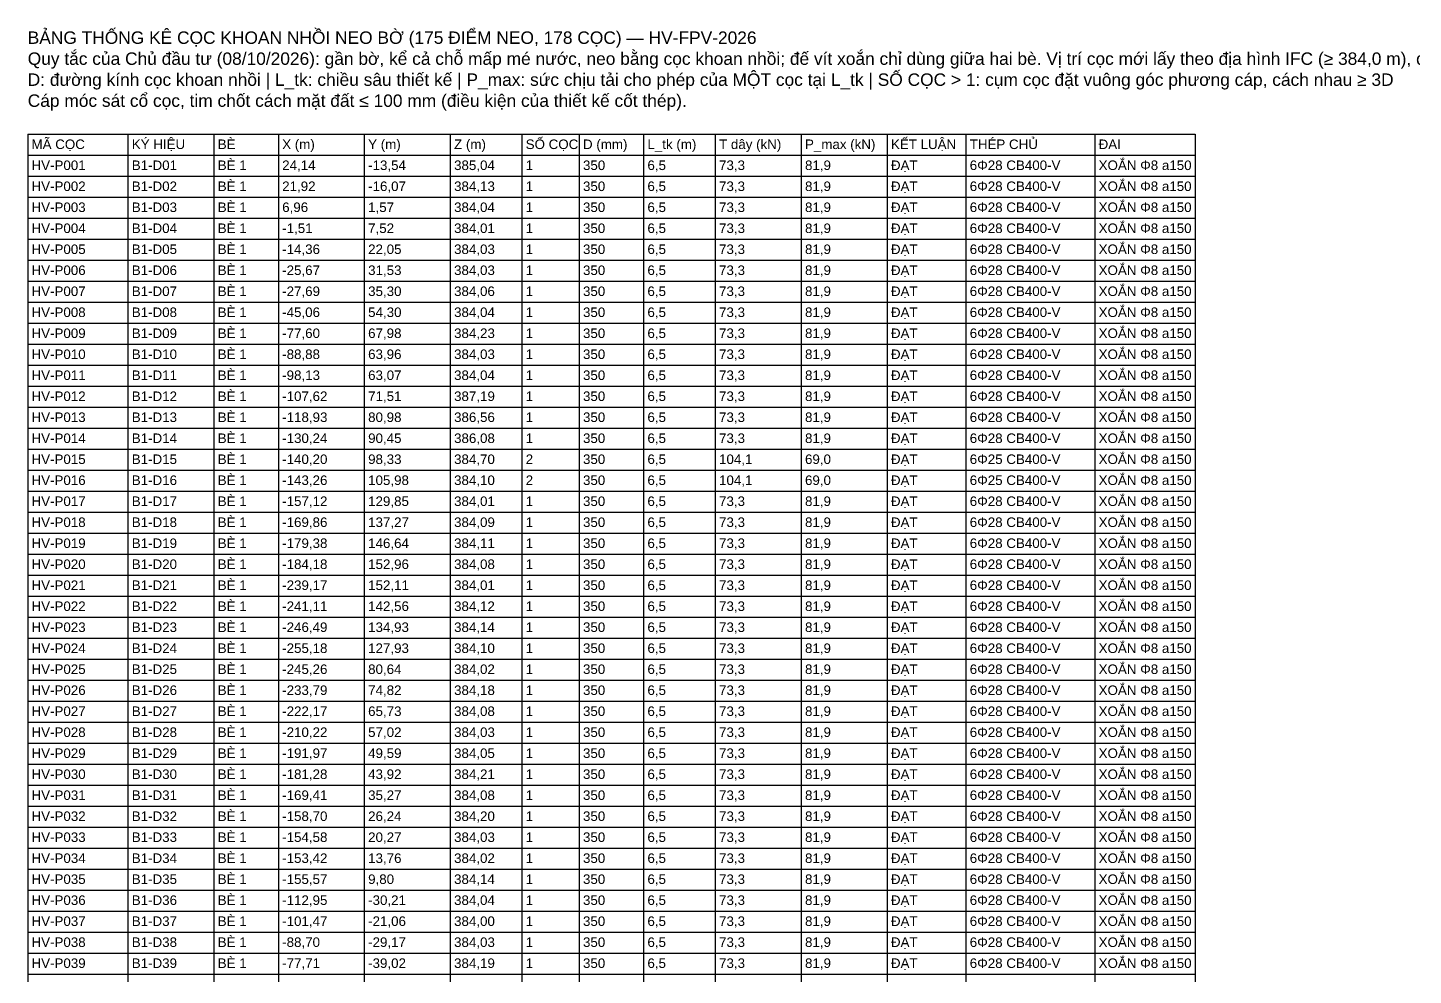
# Model space of a CAD drawing. Header units: metres. Extents: x -256 to 1219, y -260 to 304.
# Drawn here: x 489.8 to 664, y 183.6 to 302.7 of the extents above; entities that cross this region are included whole.
import ezdxf

# ---------------------------------------------------------------- set-up
doc = ezdxf.new("R2010")
doc.units = ezdxf.units.M
doc.layers.add('07_BANG_THONG_KE_COC_BO', color=7, linetype='Continuous')
doc.styles.add('VN', font='arial.ttf')

msp = doc.modelspace()

# ---------------------------------------------------------------- linework, layer by layer
at = {"layer": '07_BANG_THONG_KE_COC_BO'}
for p, q in [((489.83, 289.338), (636.53, 289.338)), ((489.83, 289.338), (489.83, -175.302)), ((502.43, 289.338), (502.43, -175.302)), ((513.23, 289.338), (513.23, -175.302)), ((521.33, 289.338), (521.33, -175.302)), ((532.13, 289.338), (532.13, -175.302)), ((542.93, 289.338), (542.93, -175.302)), ((551.93, 289.338), (551.93, -175.302)), ((559.13, 289.338), (559.13, -175.302)), ((567.23, 289.338), (567.23, -175.302)), ((576.23, 289.338), (576.23, -175.302)), ((587.03, 289.338), (587.03, -175.302)), ((597.83, 289.338), (597.83, -175.302)), ((607.73, 289.338), (607.73, -175.302)), ((623.93, 289.338), (623.93, -175.302)), ((636.53, 289.338), (636.53, -175.302)), ((489.83, 286.698), (636.53, 286.698)), ((489.83, 284.058), (636.53, 284.058)), ((489.83, 281.418), (636.53, 281.418)), ((489.83, 278.778), (636.53, 278.778)), ((489.83, 276.138), (636.53, 276.138)), ((489.83, 273.498), (636.53, 273.498)), ((489.83, 270.858), (636.53, 270.858)), ((489.83, 268.218), (636.53, 268.218)), ((489.83, 265.578), (636.53, 265.578)), ((489.83, 262.938), (636.53, 262.938)), ((489.83, 260.298), (636.53, 260.298)), ((489.83, 257.658), (636.53, 257.658)), ((489.83, 255.018), (636.53, 255.018)), ((489.83, 252.378), (636.53, 252.378)), ((489.83, 249.738), (636.53, 249.738)), ((489.83, 247.098), (636.53, 247.098)), ((489.83, 244.458), (636.53, 244.458)), ((489.83, 241.818), (636.53, 241.818)), ((489.83, 239.178), (636.53, 239.178)), ((489.83, 236.538), (636.53, 236.538)), ((489.83, 233.898), (636.53, 233.898)), ((489.83, 231.258), (636.53, 231.258)), ((489.83, 228.618), (636.53, 228.618)), ((489.83, 225.978), (636.53, 225.978)), ((489.83, 223.338), (636.53, 223.338)), ((489.83, 220.698), (636.53, 220.698)), ((489.83, 218.058), (636.53, 218.058)), ((489.83, 215.418), (636.53, 215.418)), ((489.83, 212.778), (636.53, 212.778)), ((489.83, 210.138), (636.53, 210.138)), ((489.83, 207.498), (636.53, 207.498)), ((489.83, 204.858), (636.53, 204.858)), ((489.83, 202.218), (636.53, 202.218)), ((489.83, 199.578), (636.53, 199.578)), ((489.83, 196.938), (636.53, 196.938)), ((489.83, 194.298), (636.53, 194.298)), ((489.83, 191.658), (636.53, 191.658)), ((489.83, 189.018), (636.53, 189.018)), ((489.83, 186.378), (636.53, 186.378)), ((489.83, 183.738), (636.53, 183.738))]:
    msp.add_line(p, q, dxfattribs=at)

# ---------------------------------------------------------------- texts
at = {"layer": '07_BANG_THONG_KE_COC_BO', "style": 'VN'}
for s, height, p in [('BẢNG THỐNG KÊ CỌC KHOAN NHỒI NEO BỜ (175 ĐIỂM NEO, 178 CỌC) — HV-FPV-2026', 1.56, (489.83, 300.69)), ('Quy tắc của Chủ đầu tư (08/10/2026): gần bờ, kể cả chỗ mấp mé nước, neo bằng cọc khoan nhồi; đế vít xoắn chỉ dùng giữa hai bè. Vị trí cọc mới lấy theo địa hình IFC (≥ 384,0 m), chưa phải khảo sát.', 1.56, (489.83, 298.05)), ('D: đường kính cọc khoan nhồi | L_tk: chiều sâu thiết kế | P_max: sức chịu tải cho phép của MỘT cọc tại L_tk | SỐ CỌC > 1: cụm cọc đặt vuông góc phương cáp, cách nhau ≥ 3D', 1.56, (489.83, 295.41)), ('Cáp móc sát cổ cọc, tim chốt cách mặt đất ≤ 100 mm (điều kiện của thiết kế cốt thép).', 1.56, (489.83, 292.77)), ('MÃ CỌC', 1.2, (490.31, 287.466)), ('KÝ HIỆU', 1.2, (502.91, 287.466)), ('BÈ', 1.2, (513.71, 287.466)), ('X (m)', 1.2, (521.81, 287.466)), ('Y (m)', 1.2, (532.61, 287.466)), ('Z (m)', 1.2, (543.41, 287.466)), ('SỐ CỌC', 1.2, (552.41, 287.466)), ('D (mm)', 1.2, (559.61, 287.466)), ('L_tk (m)', 1.2, (567.71, 287.466)), ('T dây (kN)', 1.2, (576.71, 287.466)), ('P_max (kN)', 1.2, (587.51, 287.466)), ('KẾT LUẬN', 1.2, (598.31, 287.466)), ('THÉP CHỦ', 1.2, (608.21, 287.466)), ('ĐAI', 1.2, (624.41, 287.466)), ('HV-P001', 1.2, (490.31, 284.826)), ('B1-D01', 1.2, (502.91, 284.826)), ('BÈ 1', 1.2, (513.71, 284.826)), ('24,14', 1.2, (521.81, 284.826)), ('-13,54', 1.2, (532.61, 284.826)), ('385,04', 1.2, (543.41, 284.826)), ('1', 1.2, (552.41, 284.826)), ('350', 1.2, (559.61, 284.826)), ('6,5', 1.2, (567.71, 284.826)), ('73,3', 1.2, (576.71, 284.826)), ('81,9', 1.2, (587.51, 284.826)), ('ĐẠT', 1.2, (598.31, 284.826)), ('6Φ28 CB400-V', 1.2, (608.21, 284.826)), ('XOẮN Φ8 a150', 1.2, (624.41, 284.826)), ('HV-P002', 1.2, (490.31, 282.186)), ('B1-D02', 1.2, (502.91, 282.186)), ('BÈ 1', 1.2, (513.71, 282.186)), ('21,92', 1.2, (521.81, 282.186)), ('-16,07', 1.2, (532.61, 282.186)), ('384,13', 1.2, (543.41, 282.186)), ('1', 1.2, (552.41, 282.186)), ('350', 1.2, (559.61, 282.186)), ('6,5', 1.2, (567.71, 282.186)), ('73,3', 1.2, (576.71, 282.186)), ('81,9', 1.2, (587.51, 282.186)), ('ĐẠT', 1.2, (598.31, 282.186)), ('6Φ28 CB400-V', 1.2, (608.21, 282.186)), ('XOẮN Φ8 a150', 1.2, (624.41, 282.186)), ('HV-P003', 1.2, (490.31, 279.546)), ('B1-D03', 1.2, (502.91, 279.546)), ('BÈ 1', 1.2, (513.71, 279.546)), ('6,96', 1.2, (521.81, 279.546)), ('1,57', 1.2, (532.61, 279.546)), ('384,04', 1.2, (543.41, 279.546)), ('1', 1.2, (552.41, 279.546)), ('350', 1.2, (559.61, 279.546)), ('6,5', 1.2, (567.71, 279.546)), ('73,3', 1.2, (576.71, 279.546)), ('81,9', 1.2, (587.51, 279.546)), ('ĐẠT', 1.2, (598.31, 279.546)), ('6Φ28 CB400-V', 1.2, (608.21, 279.546)), ('XOẮN Φ8 a150', 1.2, (624.41, 279.546)), ('HV-P004', 1.2, (490.31, 276.906)), ('B1-D04', 1.2, (502.91, 276.906)), ('BÈ 1', 1.2, (513.71, 276.906)), ('-1,51', 1.2, (521.81, 276.906)), ('7,52', 1.2, (532.61, 276.906)), ('384,01', 1.2, (543.41, 276.906)), ('1', 1.2, (552.41, 276.906)), ('350', 1.2, (559.61, 276.906)), ('6,5', 1.2, (567.71, 276.906)), ('73,3', 1.2, (576.71, 276.906)), ('81,9', 1.2, (587.51, 276.906)), ('ĐẠT', 1.2, (598.31, 276.906)), ('6Φ28 CB400-V', 1.2, (608.21, 276.906)), ('XOẮN Φ8 a150', 1.2, (624.41, 276.906)), ('HV-P005', 1.2, (490.31, 274.266)), ('B1-D05', 1.2, (502.91, 274.266)), ('BÈ 1', 1.2, (513.71, 274.266)), ('-14,36', 1.2, (521.81, 274.266)), ('22,05', 1.2, (532.61, 274.266)), ('384,03', 1.2, (543.41, 274.266)), ('1', 1.2, (552.41, 274.266)), ('350', 1.2, (559.61, 274.266)), ('6,5', 1.2, (567.71, 274.266)), ('73,3', 1.2, (576.71, 274.266)), ('81,9', 1.2, (587.51, 274.266)), ('ĐẠT', 1.2, (598.31, 274.266)), ('6Φ28 CB400-V', 1.2, (608.21, 274.266)), ('XOẮN Φ8 a150', 1.2, (624.41, 274.266)), ('HV-P006', 1.2, (490.31, 271.626)), ('B1-D06', 1.2, (502.91, 271.626)), ('BÈ 1', 1.2, (513.71, 271.626)), ('-25,67', 1.2, (521.81, 271.626)), ('31,53', 1.2, (532.61, 271.626)), ('384,03', 1.2, (543.41, 271.626)), ('1', 1.2, (552.41, 271.626)), ('350', 1.2, (559.61, 271.626)), ('6,5', 1.2, (567.71, 271.626)), ('73,3', 1.2, (576.71, 271.626)), ('81,9', 1.2, (587.51, 271.626)), ('ĐẠT', 1.2, (598.31, 271.626)), ('6Φ28 CB400-V', 1.2, (608.21, 271.626)), ('XOẮN Φ8 a150', 1.2, (624.41, 271.626)), ('HV-P007', 1.2, (490.31, 268.986)), ('B1-D07', 1.2, (502.91, 268.986)), ('BÈ 1', 1.2, (513.71, 268.986)), ('-27,69', 1.2, (521.81, 268.986)), ('35,30', 1.2, (532.61, 268.986)), ('384,06', 1.2, (543.41, 268.986)), ('1', 1.2, (552.41, 268.986)), ('350', 1.2, (559.61, 268.986)), ('6,5', 1.2, (567.71, 268.986)), ('73,3', 1.2, (576.71, 268.986)), ('81,9', 1.2, (587.51, 268.986)), ('ĐẠT', 1.2, (598.31, 268.986)), ('6Φ28 CB400-V', 1.2, (608.21, 268.986)), ('XOẮN Φ8 a150', 1.2, (624.41, 268.986)), ('HV-P008', 1.2, (490.31, 266.346)), ('B1-D08', 1.2, (502.91, 266.346)), ('BÈ 1', 1.2, (513.71, 266.346)), ('-45,06', 1.2, (521.81, 266.346)), ('54,30', 1.2, (532.61, 266.346)), ('384,04', 1.2, (543.41, 266.346)), ('1', 1.2, (552.41, 266.346)), ('350', 1.2, (559.61, 266.346)), ('6,5', 1.2, (567.71, 266.346)), ('73,3', 1.2, (576.71, 266.346)), ('81,9', 1.2, (587.51, 266.346)), ('ĐẠT', 1.2, (598.31, 266.346)), ('6Φ28 CB400-V', 1.2, (608.21, 266.346)), ('XOẮN Φ8 a150', 1.2, (624.41, 266.346)), ('HV-P009', 1.2, (490.31, 263.706)), ('B1-D09', 1.2, (502.91, 263.706)), ('BÈ 1', 1.2, (513.71, 263.706)), ('-77,60', 1.2, (521.81, 263.706)), ('67,98', 1.2, (532.61, 263.706)), ('384,23', 1.2, (543.41, 263.706)), ('1', 1.2, (552.41, 263.706)), ('350', 1.2, (559.61, 263.706)), ('6,5', 1.2, (567.71, 263.706)), ('73,3', 1.2, (576.71, 263.706)), ('81,9', 1.2, (587.51, 263.706)), ('ĐẠT', 1.2, (598.31, 263.706)), ('6Φ28 CB400-V', 1.2, (608.21, 263.706)), ('XOẮN Φ8 a150', 1.2, (624.41, 263.706)), ('HV-P010', 1.2, (490.31, 261.066)), ('B1-D10', 1.2, (502.91, 261.066)), ('BÈ 1', 1.2, (513.71, 261.066)), ('-88,88', 1.2, (521.81, 261.066)), ('63,96', 1.2, (532.61, 261.066)), ('384,03', 1.2, (543.41, 261.066)), ('1', 1.2, (552.41, 261.066)), ('350', 1.2, (559.61, 261.066)), ('6,5', 1.2, (567.71, 261.066)), ('73,3', 1.2, (576.71, 261.066)), ('81,9', 1.2, (587.51, 261.066)), ('ĐẠT', 1.2, (598.31, 261.066)), ('6Φ28 CB400-V', 1.2, (608.21, 261.066)), ('XOẮN Φ8 a150', 1.2, (624.41, 261.066)), ('HV-P011', 1.2, (490.31, 258.426)), ('B1-D11', 1.2, (502.91, 258.426)), ('BÈ 1', 1.2, (513.71, 258.426)), ('-98,13', 1.2, (521.81, 258.426)), ('63,07', 1.2, (532.61, 258.426)), ('384,04', 1.2, (543.41, 258.426)), ('1', 1.2, (552.41, 258.426)), ('350', 1.2, (559.61, 258.426)), ('6,5', 1.2, (567.71, 258.426)), ('73,3', 1.2, (576.71, 258.426)), ('81,9', 1.2, (587.51, 258.426)), ('ĐẠT', 1.2, (598.31, 258.426)), ('6Φ28 CB400-V', 1.2, (608.21, 258.426)), ('XOẮN Φ8 a150', 1.2, (624.41, 258.426)), ('HV-P012', 1.2, (490.31, 255.786)), ('B1-D12', 1.2, (502.91, 255.786)), ('BÈ 1', 1.2, (513.71, 255.786)), ('-107,62', 1.2, (521.81, 255.786)), ('71,51', 1.2, (532.61, 255.786)), ('387,19', 1.2, (543.41, 255.786)), ('1', 1.2, (552.41, 255.786)), ('350', 1.2, (559.61, 255.786)), ('6,5', 1.2, (567.71, 255.786)), ('73,3', 1.2, (576.71, 255.786)), ('81,9', 1.2, (587.51, 255.786)), ('ĐẠT', 1.2, (598.31, 255.786)), ('6Φ28 CB400-V', 1.2, (608.21, 255.786)), ('XOẮN Φ8 a150', 1.2, (624.41, 255.786)), ('HV-P013', 1.2, (490.31, 253.146)), ('B1-D13', 1.2, (502.91, 253.146)), ('BÈ 1', 1.2, (513.71, 253.146)), ('-118,93', 1.2, (521.81, 253.146)), ('80,98', 1.2, (532.61, 253.146)), ('386,56', 1.2, (543.41, 253.146)), ('1', 1.2, (552.41, 253.146)), ('350', 1.2, (559.61, 253.146)), ('6,5', 1.2, (567.71, 253.146)), ('73,3', 1.2, (576.71, 253.146)), ('81,9', 1.2, (587.51, 253.146)), ('ĐẠT', 1.2, (598.31, 253.146)), ('6Φ28 CB400-V', 1.2, (608.21, 253.146)), ('XOẮN Φ8 a150', 1.2, (624.41, 253.146)), ('HV-P014', 1.2, (490.31, 250.506)), ('B1-D14', 1.2, (502.91, 250.506)), ('BÈ 1', 1.2, (513.71, 250.506)), ('-130,24', 1.2, (521.81, 250.506)), ('90,45', 1.2, (532.61, 250.506)), ('386,08', 1.2, (543.41, 250.506)), ('1', 1.2, (552.41, 250.506)), ('350', 1.2, (559.61, 250.506)), ('6,5', 1.2, (567.71, 250.506)), ('73,3', 1.2, (576.71, 250.506)), ('81,9', 1.2, (587.51, 250.506)), ('ĐẠT', 1.2, (598.31, 250.506)), ('6Φ28 CB400-V', 1.2, (608.21, 250.506)), ('XOẮN Φ8 a150', 1.2, (624.41, 250.506)), ('HV-P015', 1.2, (490.31, 247.866)), ('B1-D15', 1.2, (502.91, 247.866)), ('BÈ 1', 1.2, (513.71, 247.866)), ('-140,20', 1.2, (521.81, 247.866)), ('98,33', 1.2, (532.61, 247.866)), ('384,70', 1.2, (543.41, 247.866)), ('2', 1.2, (552.41, 247.866)), ('350', 1.2, (559.61, 247.866)), ('6,5', 1.2, (567.71, 247.866)), ('104,1', 1.2, (576.71, 247.866)), ('69,0', 1.2, (587.51, 247.866)), ('ĐẠT', 1.2, (598.31, 247.866)), ('6Φ25 CB400-V', 1.2, (608.21, 247.866)), ('XOẮN Φ8 a150', 1.2, (624.41, 247.866)), ('HV-P016', 1.2, (490.31, 245.226)), ('B1-D16', 1.2, (502.91, 245.226)), ('BÈ 1', 1.2, (513.71, 245.226)), ('-143,26', 1.2, (521.81, 245.226)), ('105,98', 1.2, (532.61, 245.226)), ('384,10', 1.2, (543.41, 245.226)), ('2', 1.2, (552.41, 245.226)), ('350', 1.2, (559.61, 245.226)), ('6,5', 1.2, (567.71, 245.226)), ('104,1', 1.2, (576.71, 245.226)), ('69,0', 1.2, (587.51, 245.226)), ('ĐẠT', 1.2, (598.31, 245.226)), ('6Φ25 CB400-V', 1.2, (608.21, 245.226)), ('XOẮN Φ8 a150', 1.2, (624.41, 245.226)), ('HV-P017', 1.2, (490.31, 242.586)), ('B1-D17', 1.2, (502.91, 242.586)), ('BÈ 1', 1.2, (513.71, 242.586)), ('-157,12', 1.2, (521.81, 242.586)), ('129,85', 1.2, (532.61, 242.586)), ('384,01', 1.2, (543.41, 242.586)), ('1', 1.2, (552.41, 242.586)), ('350', 1.2, (559.61, 242.586)), ('6,5', 1.2, (567.71, 242.586)), ('73,3', 1.2, (576.71, 242.586)), ('81,9', 1.2, (587.51, 242.586)), ('ĐẠT', 1.2, (598.31, 242.586)), ('6Φ28 CB400-V', 1.2, (608.21, 242.586)), ('XOẮN Φ8 a150', 1.2, (624.41, 242.586)), ('HV-P018', 1.2, (490.31, 239.946)), ('B1-D18', 1.2, (502.91, 239.946)), ('BÈ 1', 1.2, (513.71, 239.946)), ('-169,86', 1.2, (521.81, 239.946)), ('137,27', 1.2, (532.61, 239.946)), ('384,09', 1.2, (543.41, 239.946)), ('1', 1.2, (552.41, 239.946)), ('350', 1.2, (559.61, 239.946)), ('6,5', 1.2, (567.71, 239.946)), ('73,3', 1.2, (576.71, 239.946)), ('81,9', 1.2, (587.51, 239.946)), ('ĐẠT', 1.2, (598.31, 239.946)), ('6Φ28 CB400-V', 1.2, (608.21, 239.946)), ('XOẮN Φ8 a150', 1.2, (624.41, 239.946)), ('BÈ 1', 1.2, (513.71, 237.306)), ('XOẮN Φ8 a150', 1.2, (624.41, 237.306)), ('HV-P019', 1.2, (490.31, 237.306)), ('B1-D19', 1.2, (502.91, 237.306)), ('-179,38', 1.2, (521.81, 237.306)), ('146,64', 1.2, (532.61, 237.306)), ('384,11', 1.2, (543.41, 237.306)), ('1', 1.2, (552.41, 237.306)), ('350', 1.2, (559.61, 237.306)), ('6,5', 1.2, (567.71, 237.306)), ('73,3', 1.2, (576.71, 237.306)), ('81,9', 1.2, (587.51, 237.306)), ('ĐẠT', 1.2, (598.31, 237.306)), ('6Φ28 CB400-V', 1.2, (608.21, 237.306)), ('HV-P020', 1.2, (490.31, 234.666)), ('B1-D20', 1.2, (502.91, 234.666)), ('BÈ 1', 1.2, (513.71, 234.666)), ('-184,18', 1.2, (521.81, 234.666)), ('152,96', 1.2, (532.61, 234.666)), ('384,08', 1.2, (543.41, 234.666)), ('1', 1.2, (552.41, 234.666)), ('350', 1.2, (559.61, 234.666)), ('6,5', 1.2, (567.71, 234.666)), ('73,3', 1.2, (576.71, 234.666)), ('81,9', 1.2, (587.51, 234.666)), ('ĐẠT', 1.2, (598.31, 234.666)), ('6Φ28 CB400-V', 1.2, (608.21, 234.666)), ('XOẮN Φ8 a150', 1.2, (624.41, 234.666)), ('BÈ 1', 1.2, (513.71, 232.026)), ('XOẮN Φ8 a150', 1.2, (624.41, 232.026)), ('HV-P021', 1.2, (490.31, 232.026)), ('B1-D21', 1.2, (502.91, 232.026)), ('-239,17', 1.2, (521.81, 232.026)), ('152,11', 1.2, (532.61, 232.026)), ('384,01', 1.2, (543.41, 232.026)), ('1', 1.2, (552.41, 232.026)), ('350', 1.2, (559.61, 232.026)), ('6,5', 1.2, (567.71, 232.026)), ('73,3', 1.2, (576.71, 232.026)), ('81,9', 1.2, (587.51, 232.026)), ('ĐẠT', 1.2, (598.31, 232.026)), ('6Φ28 CB400-V', 1.2, (608.21, 232.026)), ('HV-P022', 1.2, (490.31, 229.386)), ('B1-D22', 1.2, (502.91, 229.386)), ('BÈ 1', 1.2, (513.71, 229.386)), ('-241,11', 1.2, (521.81, 229.386)), ('142,56', 1.2, (532.61, 229.386)), ('384,12', 1.2, (543.41, 229.386)), ('1', 1.2, (552.41, 229.386)), ('350', 1.2, (559.61, 229.386)), ('6,5', 1.2, (567.71, 229.386)), ('73,3', 1.2, (576.71, 229.386)), ('81,9', 1.2, (587.51, 229.386)), ('ĐẠT', 1.2, (598.31, 229.386)), ('6Φ28 CB400-V', 1.2, (608.21, 229.386)), ('XOẮN Φ8 a150', 1.2, (624.41, 229.386)), ('BÈ 1', 1.2, (513.71, 226.746)), ('XOẮN Φ8 a150', 1.2, (624.41, 226.746)), ('HV-P023', 1.2, (490.31, 226.746)), ('B1-D23', 1.2, (502.91, 226.746)), ('-246,49', 1.2, (521.81, 226.746)), ('134,93', 1.2, (532.61, 226.746)), ('384,14', 1.2, (543.41, 226.746)), ('1', 1.2, (552.41, 226.746)), ('350', 1.2, (559.61, 226.746)), ('6,5', 1.2, (567.71, 226.746)), ('73,3', 1.2, (576.71, 226.746)), ('81,9', 1.2, (587.51, 226.746)), ('ĐẠT', 1.2, (598.31, 226.746)), ('6Φ28 CB400-V', 1.2, (608.21, 226.746)), ('HV-P024', 1.2, (490.31, 224.106)), ('B1-D24', 1.2, (502.91, 224.106)), ('BÈ 1', 1.2, (513.71, 224.106)), ('-255,18', 1.2, (521.81, 224.106)), ('127,93', 1.2, (532.61, 224.106)), ('384,10', 1.2, (543.41, 224.106)), ('1', 1.2, (552.41, 224.106)), ('350', 1.2, (559.61, 224.106)), ('6,5', 1.2, (567.71, 224.106)), ('73,3', 1.2, (576.71, 224.106)), ('81,9', 1.2, (587.51, 224.106)), ('ĐẠT', 1.2, (598.31, 224.106)), ('6Φ28 CB400-V', 1.2, (608.21, 224.106)), ('XOẮN Φ8 a150', 1.2, (624.41, 224.106)), ('BÈ 1', 1.2, (513.71, 221.466)), ('XOẮN Φ8 a150', 1.2, (624.41, 221.466)), ('HV-P025', 1.2, (490.31, 221.466)), ('B1-D25', 1.2, (502.91, 221.466)), ('-245,26', 1.2, (521.81, 221.466)), ('80,64', 1.2, (532.61, 221.466)), ('384,02', 1.2, (543.41, 221.466)), ('1', 1.2, (552.41, 221.466)), ('350', 1.2, (559.61, 221.466)), ('6,5', 1.2, (567.71, 221.466)), ('73,3', 1.2, (576.71, 221.466)), ('81,9', 1.2, (587.51, 221.466)), ('ĐẠT', 1.2, (598.31, 221.466)), ('6Φ28 CB400-V', 1.2, (608.21, 221.466)), ('HV-P026', 1.2, (490.31, 218.826)), ('B1-D26', 1.2, (502.91, 218.826)), ('BÈ 1', 1.2, (513.71, 218.826)), ('-233,79', 1.2, (521.81, 218.826)), ('74,82', 1.2, (532.61, 218.826)), ('384,18', 1.2, (543.41, 218.826)), ('1', 1.2, (552.41, 218.826)), ('350', 1.2, (559.61, 218.826)), ('6,5', 1.2, (567.71, 218.826)), ('73,3', 1.2, (576.71, 218.826)), ('81,9', 1.2, (587.51, 218.826)), ('ĐẠT', 1.2, (598.31, 218.826)), ('6Φ28 CB400-V', 1.2, (608.21, 218.826)), ('XOẮN Φ8 a150', 1.2, (624.41, 218.826)), ('BÈ 1', 1.2, (513.71, 216.186)), ('XOẮN Φ8 a150', 1.2, (624.41, 216.186)), ('HV-P027', 1.2, (490.31, 216.186)), ('B1-D27', 1.2, (502.91, 216.186)), ('-222,17', 1.2, (521.81, 216.186)), ('65,73', 1.2, (532.61, 216.186)), ('384,08', 1.2, (543.41, 216.186)), ('1', 1.2, (552.41, 216.186)), ('350', 1.2, (559.61, 216.186)), ('6,5', 1.2, (567.71, 216.186)), ('73,3', 1.2, (576.71, 216.186)), ('81,9', 1.2, (587.51, 216.186)), ('ĐẠT', 1.2, (598.31, 216.186)), ('6Φ28 CB400-V', 1.2, (608.21, 216.186)), ('HV-P028', 1.2, (490.31, 213.546)), ('B1-D28', 1.2, (502.91, 213.546)), ('BÈ 1', 1.2, (513.71, 213.546)), ('-210,22', 1.2, (521.81, 213.546)), ('57,02', 1.2, (532.61, 213.546)), ('384,03', 1.2, (543.41, 213.546)), ('1', 1.2, (552.41, 213.546)), ('350', 1.2, (559.61, 213.546)), ('6,5', 1.2, (567.71, 213.546)), ('73,3', 1.2, (576.71, 213.546)), ('81,9', 1.2, (587.51, 213.546)), ('ĐẠT', 1.2, (598.31, 213.546)), ('6Φ28 CB400-V', 1.2, (608.21, 213.546)), ('XOẮN Φ8 a150', 1.2, (624.41, 213.546)), ('XOẮN Φ8 a150', 1.2, (624.41, 210.906)), ('HV-P029', 1.2, (490.31, 210.906)), ('B1-D29', 1.2, (502.91, 210.906)), ('BÈ 1', 1.2, (513.71, 210.906)), ('-191,97', 1.2, (521.81, 210.906)), ('49,59', 1.2, (532.61, 210.906)), ('384,05', 1.2, (543.41, 210.906)), ('1', 1.2, (552.41, 210.906)), ('350', 1.2, (559.61, 210.906)), ('6,5', 1.2, (567.71, 210.906)), ('73,3', 1.2, (576.71, 210.906)), ('81,9', 1.2, (587.51, 210.906)), ('ĐẠT', 1.2, (598.31, 210.906)), ('6Φ28 CB400-V', 1.2, (608.21, 210.906)), ('HV-P030', 1.2, (490.31, 208.266)), ('B1-D30', 1.2, (502.91, 208.266)), ('BÈ 1', 1.2, (513.71, 208.266)), ('-181,28', 1.2, (521.81, 208.266)), ('43,92', 1.2, (532.61, 208.266)), ('384,21', 1.2, (543.41, 208.266)), ('1', 1.2, (552.41, 208.266)), ('350', 1.2, (559.61, 208.266)), ('6,5', 1.2, (567.71, 208.266)), ('73,3', 1.2, (576.71, 208.266)), ('81,9', 1.2, (587.51, 208.266)), ('ĐẠT', 1.2, (598.31, 208.266)), ('6Φ28 CB400-V', 1.2, (608.21, 208.266)), ('XOẮN Φ8 a150', 1.2, (624.41, 208.266)), ('HV-P031', 1.2, (490.31, 205.626)), ('B1-D31', 1.2, (502.91, 205.626)), ('BÈ 1', 1.2, (513.71, 205.626)), ('-169,41', 1.2, (521.81, 205.626)), ('35,27', 1.2, (532.61, 205.626)), ('384,08', 1.2, (543.41, 205.626)), ('1', 1.2, (552.41, 205.626)), ('350', 1.2, (559.61, 205.626)), ('6,5', 1.2, (567.71, 205.626)), ('73,3', 1.2, (576.71, 205.626)), ('81,9', 1.2, (587.51, 205.626)), ('ĐẠT', 1.2, (598.31, 205.626)), ('6Φ28 CB400-V', 1.2, (608.21, 205.626)), ('XOẮN Φ8 a150', 1.2, (624.41, 205.626)), ('HV-P032', 1.2, (490.31, 202.986)), ('B1-D32', 1.2, (502.91, 202.986)), ('BÈ 1', 1.2, (513.71, 202.986)), ('-158,70', 1.2, (521.81, 202.986)), ('26,24', 1.2, (532.61, 202.986)), ('384,20', 1.2, (543.41, 202.986)), ('1', 1.2, (552.41, 202.986)), ('350', 1.2, (559.61, 202.986)), ('6,5', 1.2, (567.71, 202.986)), ('73,3', 1.2, (576.71, 202.986)), ('81,9', 1.2, (587.51, 202.986)), ('ĐẠT', 1.2, (598.31, 202.986)), ('6Φ28 CB400-V', 1.2, (608.21, 202.986)), ('XOẮN Φ8 a150', 1.2, (624.41, 202.986)), ('HV-P033', 1.2, (490.31, 200.346)), ('B1-D33', 1.2, (502.91, 200.346)), ('BÈ 1', 1.2, (513.71, 200.346)), ('-154,58', 1.2, (521.81, 200.346)), ('20,27', 1.2, (532.61, 200.346)), ('384,03', 1.2, (543.41, 200.346)), ('1', 1.2, (552.41, 200.346)), ('350', 1.2, (559.61, 200.346)), ('6,5', 1.2, (567.71, 200.346)), ('73,3', 1.2, (576.71, 200.346)), ('81,9', 1.2, (587.51, 200.346)), ('ĐẠT', 1.2, (598.31, 200.346)), ('6Φ28 CB400-V', 1.2, (608.21, 200.346)), ('XOẮN Φ8 a150', 1.2, (624.41, 200.346)), ('HV-P034', 1.2, (490.31, 197.706)), ('B1-D34', 1.2, (502.91, 197.706)), ('BÈ 1', 1.2, (513.71, 197.706)), ('-153,42', 1.2, (521.81, 197.706)), ('13,76', 1.2, (532.61, 197.706)), ('384,02', 1.2, (543.41, 197.706)), ('1', 1.2, (552.41, 197.706)), ('350', 1.2, (559.61, 197.706)), ('6,5', 1.2, (567.71, 197.706)), ('73,3', 1.2, (576.71, 197.706)), ('81,9', 1.2, (587.51, 197.706)), ('ĐẠT', 1.2, (598.31, 197.706)), ('6Φ28 CB400-V', 1.2, (608.21, 197.706)), ('XOẮN Φ8 a150', 1.2, (624.41, 197.706)), ('HV-P035', 1.2, (490.31, 195.066)), ('B1-D35', 1.2, (502.91, 195.066)), ('BÈ 1', 1.2, (513.71, 195.066)), ('-155,57', 1.2, (521.81, 195.066)), ('9,80', 1.2, (532.61, 195.066)), ('384,14', 1.2, (543.41, 195.066)), ('1', 1.2, (552.41, 195.066)), ('350', 1.2, (559.61, 195.066)), ('6,5', 1.2, (567.71, 195.066)), ('73,3', 1.2, (576.71, 195.066)), ('81,9', 1.2, (587.51, 195.066)), ('ĐẠT', 1.2, (598.31, 195.066)), ('6Φ28 CB400-V', 1.2, (608.21, 195.066)), ('XOẮN Φ8 a150', 1.2, (624.41, 195.066)), ('HV-P036', 1.2, (490.31, 192.426)), ('B1-D36', 1.2, (502.91, 192.426)), ('BÈ 1', 1.2, (513.71, 192.426)), ('-112,95', 1.2, (521.81, 192.426)), ('-30,21', 1.2, (532.61, 192.426)), ('384,04', 1.2, (543.41, 192.426)), ('1', 1.2, (552.41, 192.426)), ('350', 1.2, (559.61, 192.426)), ('6,5', 1.2, (567.71, 192.426)), ('73,3', 1.2, (576.71, 192.426)), ('81,9', 1.2, (587.51, 192.426)), ('ĐẠT', 1.2, (598.31, 192.426)), ('6Φ28 CB400-V', 1.2, (608.21, 192.426)), ('XOẮN Φ8 a150', 1.2, (624.41, 192.426)), ('HV-P037', 1.2, (490.31, 189.786)), ('B1-D37', 1.2, (502.91, 189.786)), ('BÈ 1', 1.2, (513.71, 189.786)), ('-101,47', 1.2, (521.81, 189.786)), ('-21,06', 1.2, (532.61, 189.786)), ('384,00', 1.2, (543.41, 189.786)), ('1', 1.2, (552.41, 189.786)), ('350', 1.2, (559.61, 189.786)), ('6,5', 1.2, (567.71, 189.786)), ('73,3', 1.2, (576.71, 189.786)), ('81,9', 1.2, (587.51, 189.786)), ('ĐẠT', 1.2, (598.31, 189.786)), ('6Φ28 CB400-V', 1.2, (608.21, 189.786)), ('XOẮN Φ8 a150', 1.2, (624.41, 189.786)), ('HV-P038', 1.2, (490.31, 187.146)), ('B1-D38', 1.2, (502.91, 187.146)), ('BÈ 1', 1.2, (513.71, 187.146)), ('-88,70', 1.2, (521.81, 187.146)), ('-29,17', 1.2, (532.61, 187.146)), ('384,03', 1.2, (543.41, 187.146)), ('1', 1.2, (552.41, 187.146)), ('350', 1.2, (559.61, 187.146)), ('6,5', 1.2, (567.71, 187.146)), ('73,3', 1.2, (576.71, 187.146)), ('81,9', 1.2, (587.51, 187.146)), ('ĐẠT', 1.2, (598.31, 187.146)), ('6Φ28 CB400-V', 1.2, (608.21, 187.146)), ('XOẮN Φ8 a150', 1.2, (624.41, 187.146)), ('HV-P039', 1.2, (490.31, 184.506)), ('B1-D39', 1.2, (502.91, 184.506)), ('BÈ 1', 1.2, (513.71, 184.506)), ('-77,71', 1.2, (521.81, 184.506)), ('-39,02', 1.2, (532.61, 184.506)), ('384,19', 1.2, (543.41, 184.506)), ('1', 1.2, (552.41, 184.506)), ('350', 1.2, (559.61, 184.506)), ('6,5', 1.2, (567.71, 184.506)), ('73,3', 1.2, (576.71, 184.506)), ('81,9', 1.2, (587.51, 184.506)), ('ĐẠT', 1.2, (598.31, 184.506)), ('6Φ28 CB400-V', 1.2, (608.21, 184.506)), ('XOẮN Φ8 a150', 1.2, (624.41, 184.506))]:
    msp.add_text(s, height=height, dxfattribs=at).set_placement(p)

doc.saveas('drawing.dxf')
